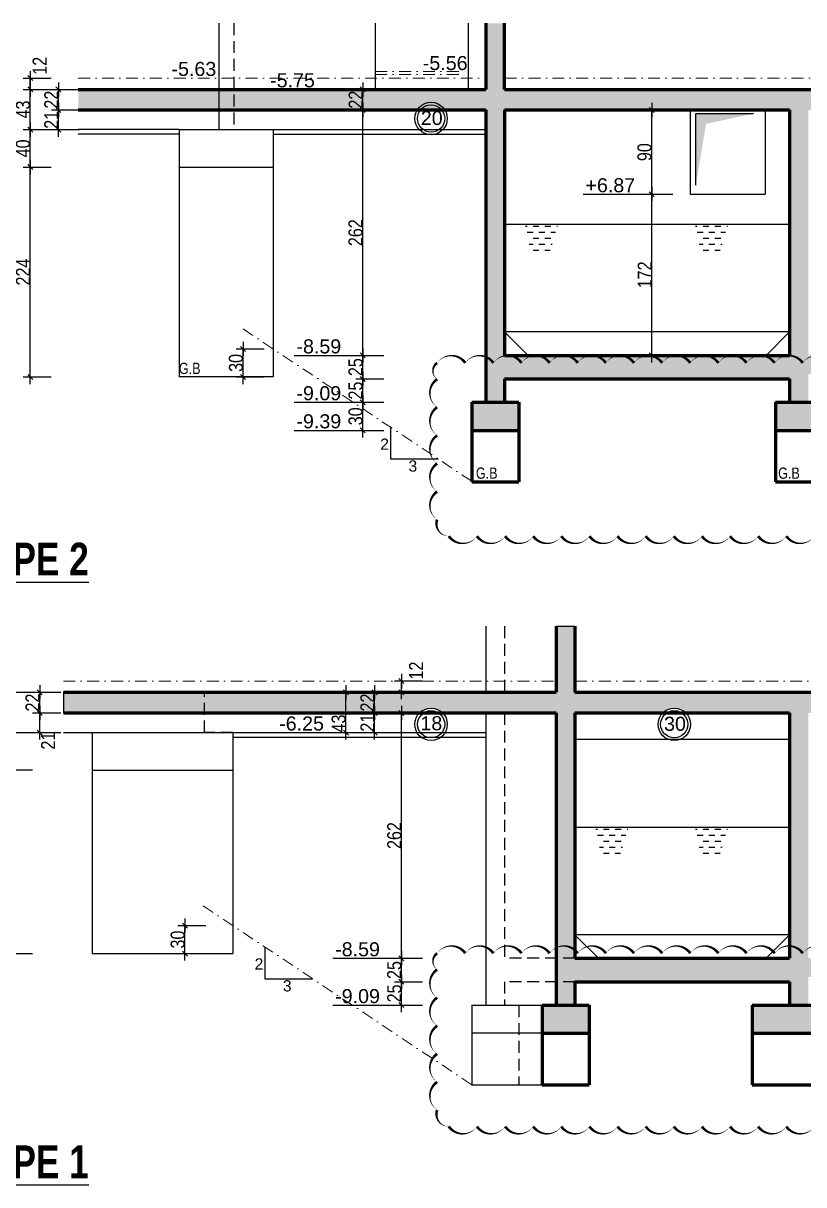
# Model space of a CAD drawing. Header units: centimetres. Extents: x -4990 to 114398, y -61489 to -12305.
# Drawn here: x 52444 to 53277, y -35848 to -34608 of the extents above; entities that cross this region are included whole.
import ezdxf
from ezdxf.enums import TextEntityAlignment as Align

# ---------------------------------------------------------------- set-up
doc = ezdxf.new("R2010")
doc.units = ezdxf.units.CM
doc.header["$LTSCALE"] = 0.5
doc.linetypes.add('CACHEX2', pattern=[19.05, 12.7, -6.35])
doc.linetypes.add('TIRETPTX2', pattern=[50.8, 25.4, -12.7, 0, -12.7])
doc.layers.get('DEFPOINTS').update_dxf_attribs({"linetype": 'CONTINUOUS'})
for name, color, linetype in [('01_cote_gen', 4, 'CONTINUOUS'), ('01_linteaux', 2, 'CONTINUOUS'), ('01_poch_murs', 253, 'CONTINUOUS'), ('01_texte', 230, 'CONTINUOUS'), ('AA_COTES', 2, 'CONTINUOUS')]:
    doc.layers.add(name, color=color, linetype=linetype)
doc.layers.add('01_murs_coup', color=5, linetype='CONTINUOUS', lineweight=60)
doc.layers.add('01_tram_axes', color=2, linetype='TIRETPTX2', lineweight=9)
doc.styles.add('ARIAL', font='arial.ttf')
doc.styles.add('impact', font='impact.ttf')
doc.styles.add('STYLE2', font='ARIALN.TTF')
doc.dimstyles.new('JB50', dxfattribs={"dimscale": 0.1, "dimtxt": 150, "dimasz": 15, "dimexe": 0.1, "dimexo": 0.1, "dimgap": 0.09, "dimtad": 1, "dimdec": 1, "dimdsep": 46, "dimtxsty": 'STYLE2', "dimblk1": 'BOND_G', "dimblk2": 'BOND_D', "dimsah": 1, "dimcen": 1.5, "dimdle": 0.01, "dimse1": 1, "dimse2": 1, "dimclrd": 4, "dimclre": 2, "dimclrt": 6, "dimazin": 2, "dimtfac": 2.333333, "dimtdec": 1, "dimtix": 1, "dimtmove": 2, "dimatfit": 3, "dimldrblk": 'BOND_G', "dimfxl": 1, "dimtolj": 1, "dimtzin": 0, "dimarcsym": 0})

# ---------------------------------------------------------------- blocks, each defined once
blk = doc.blocks.new('BOND_G')
at = {"layer": 'AA_COTES', "color": 0}
for p, q in [((0, -5), (0, 15)), ((5, 0), (-5, 0)), ((1.77, 1.77), (-1.77, -1.77))]:
    blk.add_line(p, q, dxfattribs=at)
blk = doc.blocks.new('BOND_D')
at = {"layer": 'AA_COTES', "color": 0}
for p, q in [((5, 0), (-5, 0)), ((-1.77, -1.77), (1.77, 1.77)), ((0, 5), (0, -15))]:
    blk.add_line(p, q, dxfattribs=at)
blk = doc.blocks.new('*D3633')
at = {"layer": '01_cote_gen', "color": 4, "lineweight": -2, "transparency": 16777216}
blk.add_line((52461.7, -35342.3), (52461.7, -35323.3), dxfattribs=at)
at = {"layer": 'DEFPOINTS', "color": 0}
for p in [(52461.7, -35321.8), (52487, -35321.8), (52487, -35343.8)]:
    blk.add_point(p, dxfattribs=at)
at = {"layer": '01_cote_gen', "color": 4, "lineweight": -2, "transparency": 16777216, "xscale": 1.5, "yscale": 1.5, "zscale": 1.5}
for name, p, rotation in [('BOND_D', (52461.7, -35321.8), 90), ('BOND_G', (52461.7, -35343.8), 270)]:
    blk.add_blockref(name, p, dxfattribs=dict(at, rotation=rotation))
at = {"layer": '01_cote_gen', "color": 6, "transparency": 16777216, "insert": (52454.1, -35332.8), "char_height": 15, "attachment_point": 5, "rotation": 90, "style": 'STYLE2'}
blk.add_mtext('\\A1;22', dxfattribs=at)
blk = doc.blocks.new('*D3634')
at = {"layer": '01_cote_gen', "color": 4, "lineweight": -2, "transparency": 16777216}
blk.add_line((52461.7, -35363.3), (52461.7, -35345.3), dxfattribs=at)
at = {"layer": 'DEFPOINTS', "color": 0}
for p in [(52461.7, -35343.8), (52493.4, -35343.8), (52493.4, -35364.8)]:
    blk.add_point(p, dxfattribs=at)
at = {"layer": '01_cote_gen', "color": 4, "lineweight": -2, "transparency": 16777216, "xscale": 1.5, "yscale": 1.5, "zscale": 1.5}
for name, p, rotation in [('BOND_D', (52461.7, -35343.8), 90), ('BOND_G', (52461.7, -35364.8), 270)]:
    blk.add_blockref(name, p, dxfattribs=dict(at, rotation=rotation))
at = {"layer": '01_cote_gen', "color": 6, "transparency": 16777216, "insert": (52470.7, -35373.5), "char_height": 15, "attachment_point": 5, "rotation": 90, "style": 'STYLE2'}
blk.add_mtext('\\A1;21', dxfattribs=at)
blk = doc.blocks.new('*D3635')
at = {"layer": '01_cote_gen', "color": 4, "lineweight": -2, "transparency": 16777216}
blk.add_line((52431.7, -35363.3), (52431.7, -35323.3), dxfattribs=at)
at = {"layer": 'DEFPOINTS', "color": 0}
for p in [(52431.7, -35321.8), (52507.1, -35321.8), (52502.3, -35364.8)]:
    blk.add_point(p, dxfattribs=at)
at = {"layer": '01_cote_gen', "color": 4, "lineweight": -2, "transparency": 16777216, "xscale": 1.5, "yscale": 1.5, "zscale": 1.5}
for name, p, rotation in [('BOND_D', (52431.7, -35321.8), 90), ('BOND_G', (52431.7, -35364.8), 270)]:
    blk.add_blockref(name, p, dxfattribs=dict(at, rotation=rotation))
at = {"layer": '01_cote_gen', "color": 6, "transparency": 16777216, "insert": (52424, -35343.3), "char_height": 15, "attachment_point": 5, "rotation": 90, "style": 'STYLE2'}
blk.add_mtext('\\A1;43', dxfattribs=at)
blk = doc.blocks.new('*D3636')
at = {"layer": '01_cote_gen', "color": 4, "lineweight": -2, "transparency": 16777216}
blk.add_line((52431.7, -35403.3), (52431.7, -35366.3), dxfattribs=at)
at = {"layer": 'DEFPOINTS', "color": 0}
for p in [(52431.7, -35364.8), (52538.8, -35364.8), (52529.8, -35404.8)]:
    blk.add_point(p, dxfattribs=at)
at = {"layer": '01_cote_gen', "color": 4, "lineweight": -2, "transparency": 16777216, "xscale": 1.5, "yscale": 1.5, "zscale": 1.5}
for name, p, rotation in [('BOND_D', (52431.7, -35364.8), 90), ('BOND_G', (52431.7, -35404.8), 270)]:
    blk.add_blockref(name, p, dxfattribs=dict(at, rotation=rotation))
at = {"layer": '01_cote_gen', "color": 6, "transparency": 16777216, "insert": (52424, -35384.8), "char_height": 15, "attachment_point": 5, "rotation": 90, "style": 'STYLE2'}
blk.add_mtext('\\A1;40', dxfattribs=at)
blk = doc.blocks.new('*D3637')
at = {"layer": '01_cote_gen', "color": 4, "lineweight": -2, "transparency": 16777216}
blk.add_line((52847.6, -35654.3), (52847.6, -35632.3), dxfattribs=at)
at = {"layer": 'DEFPOINTS', "color": 0}
for p in [(52847.6, -35630.8), (52870.1, -35630.8), (52870.1, -35655.8)]:
    blk.add_point(p, dxfattribs=at)
at = {"layer": '01_cote_gen', "color": 4, "lineweight": -2, "transparency": 16777216, "xscale": 1.5, "yscale": 1.5, "zscale": 1.5}
for name, p, rotation in [('BOND_D', (52847.6, -35630.8), 90), ('BOND_G', (52847.6, -35655.8), 270)]:
    blk.add_blockref(name, p, dxfattribs=dict(at, rotation=rotation))
at = {"layer": '01_cote_gen', "color": 6, "transparency": 16777216, "insert": (52840, -35643.3), "char_height": 15, "attachment_point": 5, "rotation": 90, "style": 'STYLE2'}
blk.add_mtext('\\A1;25', dxfattribs=at)
blk = doc.blocks.new('*D3638')
at = {"layer": '01_cote_gen', "color": 4, "lineweight": -2, "transparency": 16777216}
blk.add_line((52847.6, -35629.3), (52847.6, -35607.3), dxfattribs=at)
at = {"layer": 'DEFPOINTS', "color": 0}
for p in [(52847.6, -35605.8), (52861.8, -35605.8), (52861.8, -35630.8)]:
    blk.add_point(p, dxfattribs=at)
at = {"layer": '01_cote_gen', "color": 4, "lineweight": -2, "transparency": 16777216, "xscale": 1.5, "yscale": 1.5, "zscale": 1.5}
for name, p, rotation in [('BOND_D', (52847.6, -35605.8), 90), ('BOND_G', (52847.6, -35630.8), 270)]:
    blk.add_blockref(name, p, dxfattribs=dict(at, rotation=rotation))
at = {"layer": '01_cote_gen', "color": 6, "transparency": 16777216, "insert": (52840, -35618.3), "char_height": 15, "attachment_point": 5, "rotation": 90, "style": 'STYLE2'}
blk.add_mtext('\\A1;25', dxfattribs=at)
blk = doc.blocks.new('*D3639')
at = {"layer": '01_cote_gen', "color": 4, "lineweight": -2, "transparency": 16777216}
blk.add_line((52847.6, -35604.3), (52847.6, -35345.3), dxfattribs=at)
at = {"layer": 'DEFPOINTS', "color": 0}
for p in [(52847.6, -35343.8), (52975.2, -35343.8), (52870.1, -35605.8)]:
    blk.add_point(p, dxfattribs=at)
at = {"layer": '01_cote_gen', "color": 4, "lineweight": -2, "transparency": 16777216, "xscale": 1.5, "yscale": 1.5, "zscale": 1.5}
for name, p, rotation in [('BOND_D', (52847.6, -35343.8), 90), ('BOND_G', (52847.6, -35605.8), 270)]:
    blk.add_blockref(name, p, dxfattribs=dict(at, rotation=rotation))
at = {"layer": '01_cote_gen', "color": 6, "transparency": 16777216, "insert": (52840, -35474.8), "char_height": 15, "attachment_point": 5, "rotation": 90, "style": 'STYLE2'}
blk.add_mtext('\\A1;262', dxfattribs=at)
blk = doc.blocks.new('*D3640')
at = {"layer": '01_cote_gen', "color": 4, "lineweight": -2, "transparency": 16777216}
blk.add_line((52847.6, -35320.3), (52847.6, -35311.3), dxfattribs=at)
at = {"layer": 'DEFPOINTS', "color": 0}
for p in [(52847.6, -35309.8), (52873.2, -35309.8), (52870.1, -35321.8)]:
    blk.add_point(p, dxfattribs=at)
at = {"layer": '01_cote_gen', "color": 4, "lineweight": -2, "transparency": 16777216, "xscale": 1.5, "yscale": 1.5, "zscale": 1.5}
for name, p, rotation in [('BOND_D', (52847.6, -35309.8), 90), ('BOND_G', (52847.6, -35321.8), 270)]:
    blk.add_blockref(name, p, dxfattribs=dict(at, rotation=rotation))
at = {"layer": '01_cote_gen', "color": 6, "transparency": 16777216, "insert": (52863.2, -35298.7), "char_height": 15, "attachment_point": 5, "rotation": 90, "style": 'STYLE2'}
blk.add_mtext('\\A1;12', dxfattribs=at)
blk = doc.blocks.new('*D3641')
at = {"layer": '01_cote_gen', "color": 4, "lineweight": -2, "transparency": 16777216}
blk.add_line((52788.3, -35363.3), (52788.3, -35323.3), dxfattribs=at)
at = {"layer": 'DEFPOINTS', "color": 0}
for p in [(52788.3, -35321.8), (52790.9, -35321.8), (52790.9, -35364.8)]:
    blk.add_point(p, dxfattribs=at)
at = {"layer": '01_cote_gen', "color": 4, "lineweight": -2, "transparency": 16777216, "xscale": 1.5, "yscale": 1.5, "zscale": 1.5}
for name, p, rotation in [('BOND_D', (52788.3, -35321.8), 90), ('BOND_G', (52788.3, -35364.8), 270)]:
    blk.add_blockref(name, p, dxfattribs=dict(at, rotation=rotation))
at = {"layer": '01_cote_gen', "color": 6, "transparency": 16777216, "insert": (52780.7, -35355.2), "char_height": 15, "attachment_point": 5, "rotation": 90, "style": 'STYLE2'}
blk.add_mtext('\\A1;43', dxfattribs=at)
blk = doc.blocks.new('*D3642')
at = {"layer": '01_cote_gen', "color": 4, "lineweight": -2, "transparency": 16777216}
blk.add_line((52818.9, -35363.3), (52818.9, -35345.3), dxfattribs=at)
at = {"layer": 'DEFPOINTS', "color": 0}
for p in [(52818.9, -35343.8), (52840.3, -35343.8), (52840.3, -35364.8)]:
    blk.add_point(p, dxfattribs=at)
at = {"layer": '01_cote_gen', "color": 4, "lineweight": -2, "transparency": 16777216, "xscale": 1.5, "yscale": 1.5, "zscale": 1.5}
for name, p, rotation in [('BOND_D', (52818.9, -35343.8), 90), ('BOND_G', (52818.9, -35364.8), 270)]:
    blk.add_blockref(name, p, dxfattribs=dict(at, rotation=rotation))
at = {"layer": '01_cote_gen', "color": 6, "transparency": 16777216, "insert": (52811.3, -35354.3), "char_height": 15, "attachment_point": 5, "rotation": 90, "style": 'STYLE2'}
blk.add_mtext('\\A1;21', dxfattribs=at)
blk = doc.blocks.new('*D3643')
at = {"layer": '01_cote_gen', "color": 4, "lineweight": -2, "transparency": 16777216}
blk.add_line((52818.9, -35342.3), (52818.9, -35323.3), dxfattribs=at)
at = {"layer": 'DEFPOINTS', "color": 0}
for p in [(52818.9, -35321.8), (52826.4, -35321.8), (52826.4, -35343.8)]:
    blk.add_point(p, dxfattribs=at)
at = {"layer": '01_cote_gen', "color": 4, "lineweight": -2, "transparency": 16777216, "xscale": 1.5, "yscale": 1.5, "zscale": 1.5}
for name, p, rotation in [('BOND_D', (52818.9, -35321.8), 90), ('BOND_G', (52818.9, -35343.8), 270)]:
    blk.add_blockref(name, p, dxfattribs=dict(at, rotation=rotation))
at = {"layer": '01_cote_gen', "color": 6, "transparency": 16777216, "insert": (52811.3, -35332.8), "char_height": 15, "attachment_point": 5, "rotation": 90, "style": 'STYLE2'}
blk.add_mtext('\\A1;22', dxfattribs=at)
blk = doc.blocks.new('*D3658')
at = {"layer": '01_cote_gen', "color": 4, "lineweight": -2, "transparency": 16777216}
blk.add_line((52806.3, -35010.8), (52806.3, -34988.8), dxfattribs=at)
at = {"layer": 'DEFPOINTS', "color": 0}
for p in [(52806.3, -34987.3), (52828.8, -34987.3), (52835.5, -35012.3)]:
    blk.add_point(p, dxfattribs=at)
at = {"layer": '01_cote_gen', "color": 4, "lineweight": -2, "transparency": 16777216, "xscale": 1.5, "yscale": 1.5, "zscale": 1.5}
for name, p, rotation in [('BOND_D', (52806.3, -34987.3), 90), ('BOND_G', (52806.3, -35012.3), 270)]:
    blk.add_blockref(name, p, dxfattribs=dict(at, rotation=rotation))
at = {"layer": '01_cote_gen', "color": 6, "transparency": 16777216, "insert": (52798.7, -34999.8), "char_height": 15, "attachment_point": 5, "rotation": 90, "style": 'STYLE2'}
blk.add_mtext('\\A1;25', dxfattribs=at)
blk = doc.blocks.new('*D3659')
at = {"layer": '01_cote_gen', "color": 4, "lineweight": -2, "transparency": 16777216}
blk.add_line((52806.3, -34985.8), (52806.3, -34963.8), dxfattribs=at)
at = {"layer": 'DEFPOINTS', "color": 0}
for p in [(52806.3, -34962.3), (52820.5, -34962.3), (52820.5, -34987.3)]:
    blk.add_point(p, dxfattribs=at)
at = {"layer": '01_cote_gen', "color": 4, "lineweight": -2, "transparency": 16777216, "xscale": 1.5, "yscale": 1.5, "zscale": 1.5}
for name, p, rotation in [('BOND_D', (52806.3, -34962.3), 90), ('BOND_G', (52806.3, -34987.3), 270)]:
    blk.add_blockref(name, p, dxfattribs=dict(at, rotation=rotation))
at = {"layer": '01_cote_gen', "color": 6, "transparency": 16777216, "insert": (52798.7, -34974.8), "char_height": 15, "attachment_point": 5, "rotation": 90, "style": 'STYLE2'}
blk.add_mtext('\\A1;25', dxfattribs=at)
blk = doc.blocks.new('*D3660')
at = {"layer": '01_cote_gen', "color": 4, "lineweight": -2, "transparency": 16777216}
blk.add_line((52806.3, -34960.8), (52806.3, -34701.8), dxfattribs=at)
at = {"layer": 'DEFPOINTS', "color": 0}
for p in [(52806.3, -34700.3), (52828.8, -34700.3), (52828.8, -34962.3)]:
    blk.add_point(p, dxfattribs=at)
at = {"layer": '01_cote_gen', "color": 4, "lineweight": -2, "transparency": 16777216, "xscale": 1.5, "yscale": 1.5, "zscale": 1.5}
for name, p, rotation in [('BOND_D', (52806.3, -34700.3), 90), ('BOND_G', (52806.3, -34962.3), 270)]:
    blk.add_blockref(name, p, dxfattribs=dict(at, rotation=rotation))
at = {"layer": '01_cote_gen', "color": 6, "transparency": 16777216, "insert": (52798.7, -34831.3), "char_height": 15, "attachment_point": 5, "rotation": 90, "style": 'STYLE2'}
blk.add_mtext('\\A1;262', dxfattribs=at)
blk = doc.blocks.new('*D3661')
at = {"layer": '01_cote_gen', "color": 4, "lineweight": -2, "transparency": 16777216}
blk.add_line((52806.3, -34698.8), (52806.3, -34679.8), dxfattribs=at)
at = {"layer": 'DEFPOINTS', "color": 0}
for p in [(52806.3, -34678.3), (52959, -34678.3), (52884, -34700.3)]:
    blk.add_point(p, dxfattribs=at)
at = {"layer": '01_cote_gen', "color": 4, "lineweight": -2, "transparency": 16777216, "xscale": 1.5, "yscale": 1.5, "zscale": 1.5}
for name, p, rotation in [('BOND_D', (52806.3, -34678.3), 90), ('BOND_G', (52806.3, -34700.3), 270)]:
    blk.add_blockref(name, p, dxfattribs=dict(at, rotation=rotation))
at = {"layer": '01_cote_gen', "color": 6, "transparency": 16777216, "insert": (52798.8, -34689.3), "char_height": 15, "attachment_point": 5, "rotation": 90, "style": 'STYLE2'}
blk.add_mtext('\\A1;22', dxfattribs=at)
blk = doc.blocks.new('*D3662')
at = {"layer": '01_cote_gen', "color": 4, "lineweight": -2, "transparency": 16777216}
blk.add_line((52806.3, -35040.8), (52806.3, -35013.8), dxfattribs=at)
at = {"layer": 'DEFPOINTS', "color": 0}
for p in [(52806.3, -35012.3), (52828.8, -35012.3), (52828.8, -35042.3)]:
    blk.add_point(p, dxfattribs=at)
at = {"layer": '01_cote_gen', "color": 4, "lineweight": -2, "transparency": 16777216, "xscale": 1.5, "yscale": 1.5, "zscale": 1.5}
for name, p, rotation in [('BOND_D', (52806.3, -35012.3), 90), ('BOND_G', (52806.3, -35042.3), 270)]:
    blk.add_blockref(name, p, dxfattribs=dict(at, rotation=rotation))
at = {"layer": '01_cote_gen', "color": 6, "transparency": 16777216, "insert": (52798.7, -35027.3), "char_height": 15, "attachment_point": 5, "rotation": 90, "style": 'STYLE2'}
blk.add_mtext('\\A1;30', dxfattribs=at)
blk = doc.blocks.new('*D3663')
at = {"layer": '01_cote_gen', "color": 4, "lineweight": -2, "transparency": 16777216}
blk.add_line((53114.6, -34960.8), (53114.6, -34791.8), dxfattribs=at)
at = {"layer": 'DEFPOINTS', "color": 0}
for p in [(53114.6, -34790.3), (53195.6, -34790.3), (53175.5, -34962.3)]:
    blk.add_point(p, dxfattribs=at)
at = {"layer": '01_cote_gen', "color": 4, "lineweight": -2, "transparency": 16777216, "xscale": 1.5, "yscale": 1.5, "zscale": 1.5}
for name, p, rotation in [('BOND_D', (53114.6, -34790.3), 90), ('BOND_G', (53114.6, -34962.3), 270)]:
    blk.add_blockref(name, p, dxfattribs=dict(at, rotation=rotation))
at = {"layer": '01_cote_gen', "color": 6, "transparency": 16777216, "insert": (53107.1, -34876.3), "char_height": 15, "attachment_point": 5, "rotation": 90, "style": 'STYLE2'}
blk.add_mtext('\\A1;172', dxfattribs=at)
blk = doc.blocks.new('*D3664')
at = {"layer": '01_cote_gen', "color": 4, "lineweight": -2, "transparency": 16777216}
blk.add_line((53114.6, -34788.8), (53114.6, -34701.8), dxfattribs=at)
at = {"layer": 'DEFPOINTS', "color": 0}
for p in [(53114.6, -34700.3), (53137.1, -34700.3), (53137.1, -34790.3)]:
    blk.add_point(p, dxfattribs=at)
at = {"layer": '01_cote_gen', "color": 4, "lineweight": -2, "transparency": 16777216, "xscale": 1.5, "yscale": 1.5, "zscale": 1.5}
for name, p, rotation in [('BOND_D', (53114.6, -34700.3), 90), ('BOND_G', (53114.6, -34790.3), 270)]:
    blk.add_blockref(name, p, dxfattribs=dict(at, rotation=rotation))
at = {"layer": '01_cote_gen', "color": 6, "transparency": 16777216, "insert": (53106.9, -34745.3), "char_height": 15, "attachment_point": 5, "rotation": 90, "style": 'STYLE2'}
blk.add_mtext('\\A1;90', dxfattribs=at)
blk = doc.blocks.new('*D3644')
at = {"layer": '01_cote_gen', "color": 4, "lineweight": -2, "transparency": 16777216}
blk.add_line((52431.7, -35599.3), (52431.7, -35406.3), dxfattribs=at)
at = {"layer": 'DEFPOINTS', "color": 0}
for p in [(52431.7, -35404.8), (52454.2, -35404.8), (52487, -35600.8)]:
    blk.add_point(p, dxfattribs=at)
at = {"layer": '01_cote_gen', "color": 4, "lineweight": -2, "transparency": 16777216, "xscale": 1.5, "yscale": 1.5, "zscale": 1.5}
for name, p, rotation in [('BOND_D', (52431.7, -35404.8), 90), ('BOND_G', (52431.7, -35600.8), 270)]:
    blk.add_blockref(name, p, dxfattribs=dict(at, rotation=rotation))
at = {"layer": '01_cote_gen', "color": 6, "transparency": 16777216, "insert": (52424, -35502.8), "char_height": 15, "attachment_point": 5, "rotation": 90, "style": 'STYLE2'}
blk.add_mtext('\\A1;196', dxfattribs=at)
blk = doc.blocks.new('*D3646')
at = {"layer": '01_cote_gen', "color": 4, "lineweight": -2, "transparency": 16777216}
blk.add_line((52481.7, -34719.8), (52481.7, -34701.8), dxfattribs=at)
at = {"layer": 'DEFPOINTS', "color": 0}
for p in [(52481.7, -34700.3), (52532.5, -34700.3), (52532.5, -34721.3)]:
    blk.add_point(p, dxfattribs=at)
at = {"layer": '01_cote_gen', "color": 4, "lineweight": -2, "transparency": 16777216, "xscale": 1.5, "yscale": 1.5, "zscale": 1.5}
for name, p, rotation in [('BOND_D', (52481.7, -34700.3), 90), ('BOND_G', (52481.7, -34721.3), 270)]:
    blk.add_blockref(name, p, dxfattribs=dict(at, rotation=rotation))
at = {"layer": '01_cote_gen', "color": 6, "transparency": 16777216, "insert": (52474.1, -34710.8), "char_height": 15, "attachment_point": 5, "rotation": 90, "style": 'STYLE2'}
blk.add_mtext('\\A1;21', dxfattribs=at)
blk = doc.blocks.new('*D3647')
at = {"layer": '01_cote_gen', "color": 4, "lineweight": -2, "transparency": 16777216}
blk.add_line((52481.7, -34698.8), (52481.7, -34679.8), dxfattribs=at)
at = {"layer": 'DEFPOINTS', "color": 0}
for p in [(52481.7, -34678.3), (52516.6, -34678.3), (52516.6, -34700.3)]:
    blk.add_point(p, dxfattribs=at)
at = {"layer": '01_cote_gen', "color": 4, "lineweight": -2, "transparency": 16777216, "xscale": 1.5, "yscale": 1.5, "zscale": 1.5}
for name, p, rotation in [('BOND_D', (52481.7, -34678.3), 90), ('BOND_G', (52481.7, -34700.3), 270)]:
    blk.add_blockref(name, p, dxfattribs=dict(at, rotation=rotation))
at = {"layer": '01_cote_gen', "color": 6, "transparency": 16777216, "insert": (52474.1, -34689.3), "char_height": 15, "attachment_point": 5, "rotation": 90, "style": 'STYLE2'}
blk.add_mtext('\\A1;22', dxfattribs=at)
blk = doc.blocks.new('*D3648')
at = {"layer": '01_cote_gen', "color": 4, "lineweight": -2, "transparency": 16777216}
blk.add_line((52451.6, -34719.8), (52451.6, -34679.8), dxfattribs=at)
at = {"layer": 'DEFPOINTS', "color": 0}
for p in [(52451.6, -34678.3), (52528.4, -34678.3), (52528.4, -34721.3)]:
    blk.add_point(p, dxfattribs=at)
at = {"layer": '01_cote_gen', "color": 4, "lineweight": -2, "transparency": 16777216, "xscale": 1.5, "yscale": 1.5, "zscale": 1.5}
for name, p, rotation in [('BOND_D', (52451.6, -34678.3), 90), ('BOND_G', (52451.6, -34721.3), 270)]:
    blk.add_blockref(name, p, dxfattribs=dict(at, rotation=rotation))
at = {"layer": '01_cote_gen', "color": 6, "transparency": 16777216, "insert": (52443.9, -34699.8), "char_height": 15, "attachment_point": 5, "rotation": 90, "style": 'STYLE2'}
blk.add_mtext('\\A1;43', dxfattribs=at)
blk = doc.blocks.new('*D3649')
at = {"layer": '01_cote_gen', "color": 4, "lineweight": -2, "transparency": 16777216}
blk.add_line((52451.6, -34759.8), (52451.6, -34722.8), dxfattribs=at)
at = {"layer": 'DEFPOINTS', "color": 0}
for p in [(52451.6, -34721.3), (52610.6, -34721.3), (52610.6, -34761.3)]:
    blk.add_point(p, dxfattribs=at)
at = {"layer": '01_cote_gen', "color": 4, "lineweight": -2, "transparency": 16777216, "xscale": 1.5, "yscale": 1.5, "zscale": 1.5}
for name, p, rotation in [('BOND_D', (52451.6, -34721.3), 90), ('BOND_G', (52451.6, -34761.3), 270)]:
    blk.add_blockref(name, p, dxfattribs=dict(at, rotation=rotation))
at = {"layer": '01_cote_gen', "color": 6, "transparency": 16777216, "insert": (52443.9, -34741.3), "char_height": 15, "attachment_point": 5, "rotation": 90, "style": 'STYLE2'}
blk.add_mtext('\\A1;40', dxfattribs=at)
blk = doc.blocks.new('*D3665')
at = {"layer": '01_cote_gen', "color": 4, "lineweight": -2, "transparency": 16777216}
blk.add_line((52451.6, -34676.8), (52451.6, -34667.8), dxfattribs=at)
at = {"layer": 'DEFPOINTS', "color": 0}
for p in [(52451.6, -34666.3), (52494, -34678.3), (52505.2, -34666.3)]:
    blk.add_point(p, dxfattribs=at)
at = {"layer": '01_cote_gen', "color": 4, "lineweight": -2, "transparency": 16777216, "xscale": 1.5, "yscale": 1.5, "zscale": 1.5}
for name, p, rotation in [('BOND_D', (52451.6, -34666.3), 90), ('BOND_G', (52451.6, -34678.3), 270)]:
    blk.add_blockref(name, p, dxfattribs=dict(at, rotation=rotation))
at = {"layer": '01_cote_gen', "color": 6, "transparency": 16777216, "insert": (52461.7, -34653.1), "char_height": 15, "attachment_point": 5, "rotation": 90, "style": 'STYLE2'}
blk.add_mtext('\\A1;12', dxfattribs=at)
blk = doc.blocks.new('*D4633')
at = {"layer": '01_linteaux', "color": 4, "lineweight": -2, "transparency": 16777216}
blk.add_line((52678.7, -34983.8), (52678.7, -34956.8), dxfattribs=at)
at = {"layer": 'DEFPOINTS', "color": 0}
for p in [(52678.7, -34955.3), (52710.6, -34955.3), (52710.6, -34985.3)]:
    blk.add_point(p, dxfattribs=at)
at = {"layer": '01_linteaux', "color": 4, "lineweight": -2, "transparency": 16777216, "xscale": 1.5, "yscale": 1.5, "zscale": 1.5}
for name, p, rotation in [('BOND_D', (52678.7, -34955.3), 90), ('BOND_G', (52678.7, -34985.3), 270)]:
    blk.add_blockref(name, p, dxfattribs=dict(at, rotation=rotation))
at = {"layer": '01_linteaux', "color": 6, "transparency": 16777216, "insert": (52671.1, -34970.3), "char_height": 15, "attachment_point": 5, "rotation": 90, "style": 'STYLE2'}
blk.add_mtext('\\A1;30', dxfattribs=at)
blk = doc.blocks.new('*D4634')
at = {"layer": '01_cote_gen', "color": 4, "lineweight": -2, "ltscale": 2, "transparency": 16777216}
blk.add_line((52451.6, -34983.8), (52451.6, -34762.8), dxfattribs=at)
at = {"layer": 'DEFPOINTS', "color": 0, "ltscale": 2}
for p in [(52451.6, -34761.3), (52660.6, -34761.3), (52660.6, -34985.3)]:
    blk.add_point(p, dxfattribs=at)
at = {"layer": '01_cote_gen', "color": 4, "lineweight": -2, "ltscale": 2, "transparency": 16777216, "xscale": 1.5, "yscale": 1.5, "zscale": 1.5}
for name, p, rotation in [('BOND_D', (52451.6, -34761.3), 90), ('BOND_G', (52451.6, -34985.3), 270)]:
    blk.add_blockref(name, p, dxfattribs=dict(at, rotation=rotation))
at = {"layer": '01_cote_gen', "color": 6, "ltscale": 2, "transparency": 16777216, "insert": (52444, -34873.3), "char_height": 15, "attachment_point": 5, "rotation": 90, "style": 'STYLE2'}
blk.add_mtext('\\A1;224', dxfattribs=at)
blk = doc.blocks.new('*D4635')
at = {"layer": '01_cote_gen', "color": 4, "lineweight": -2, "ltscale": 2, "transparency": 16777216}
blk.add_line((52616.6, -35599.3), (52616.6, -35572.3), dxfattribs=at)
at = {"layer": 'DEFPOINTS', "color": 0, "ltscale": 2}
for p in [(52616.6, -35570.8), (52667.6, -35570.8), (52667.6, -35600.8)]:
    blk.add_point(p, dxfattribs=at)
at = {"layer": '01_cote_gen', "color": 4, "lineweight": -2, "ltscale": 2, "transparency": 16777216, "xscale": 1.5, "yscale": 1.5, "zscale": 1.5}
for name, p, rotation in [('BOND_D', (52616.6, -35570.8), 90), ('BOND_G', (52616.6, -35600.8), 270)]:
    blk.add_blockref(name, p, dxfattribs=dict(at, rotation=rotation))
at = {"layer": '01_cote_gen', "color": 6, "ltscale": 2, "transparency": 16777216, "insert": (52609, -35585.8), "char_height": 15, "attachment_point": 5, "rotation": 90, "style": 'STYLE2'}
blk.add_mtext('\\A1;30', dxfattribs=at)

msp = doc.modelspace()

# ---------------------------------------------------------------- hatches: boundary and pattern name
at = {"layer": '01_linteaux'}
h = msp.add_hatch(dxfattribs=at)
h.set_pattern_fill('DASH', color=256, scale=2)
h.set_pattern_definition([(0, (14538.698, -17558.825), (6.35, 6.35), [6.35, -6.35])])
h.paths.add_polyline_path([(53014.614, -34822.269), (52979.526, -34822.269), (52985.374, -34850.411), (53006.217, -34850.411)])
h = msp.add_hatch(dxfattribs=at)
h.set_pattern_fill('DASH', color=256, scale=2)
h.set_pattern_definition([(0, (14720.0146, -17558.825), (6.35, 6.35), [6.35, -6.35])])
h.paths.add_polyline_path([(53195.931, -34822.269), (53160.843, -34822.269), (53166.691, -34850.411), (53187.534, -34850.411)])
h = msp.add_hatch(dxfattribs=at)
h.set_pattern_fill('DASH', color=256, scale=2)
h.set_pattern_definition([(0, (14613.7314, -18202.379), (6.35, 6.35), [6.35, -6.35])])
h.paths.add_polyline_path([(53089.648, -35465.823), (53054.56, -35465.823), (53060.408, -35493.965), (53081.251, -35493.965)])
h = msp.add_hatch(dxfattribs=at)
h.set_pattern_fill('DASH', color=256, scale=2)
h.set_pattern_definition([(0, (14720.0146, -18202.379), (6.35, 6.35), [6.35, -6.35])])
h.paths.add_polyline_path([(53195.931, -35465.823), (53160.843, -35465.823), (53166.691, -35493.965), (53187.534, -35493.965)])
at = {"layer": '01_poch_murs', "ltscale": 2}
h = msp.add_hatch(color=256, dxfattribs=at)
h.dxf.hatch_style = 1
h.paths.add_polyline_path([(54163.637, -34681.269), (53959.637, -34678.269), (53959.637, -34607.692), (53943.637, -34607.692), (53943.637, -34678.269), (52957.637, -34678.269), (52957.637, -34607.692), (52937.637, -34607.692), (52937.637, -34678.269), (52502.81, -34678.269), (52502.81, -34700.269), (52937.637, -34700.269), (52937.637, -35012.269), (52957.637, -35012.269), (52957.637, -34987.269), (53261.637, -34987.269), (53261.637, -35012.269), (53281.637, -35012.269), (53281.637, -34982.269), (53943.637, -34982.269), (53943.637, -35012.269), (53959.637, -35012.269), (53959.637, -34962.269), (53281.637, -34962.269), (53281.637, -34700.269), (53943.637, -34700.269), (53943.637, -34962.269), (53959.637, -34962.269), (53959.637, -34700.269), (54163.637, -34700.269)])
h.paths.add_polyline_path([(53261.637, -34700.269), (53261.637, -34962.269), (52957.637, -34962.269), (52957.637, -34700.269)], flags=16)
h.paths.add_polyline_path([(53296.637, -35012.269), (53246.637, -35012.269), (53246.637, -35042.269), (53296.637, -35042.269)])
h.paths.add_polyline_path([(52972.637, -35012.269), (52922.637, -35012.269), (52922.637, -35042.269), (52972.637, -35042.269)])
h = msp.add_hatch(color=256, dxfattribs=at)
h.dxf.hatch_style = 1
h.paths.add_polyline_path([(52637.637, -35321.823), (52486.957, -35321.823), (52486.957, -35343.823), (52637.637, -35343.823)])
h.paths.add_polyline_path([(52891.462, -35343.823), (53012.671, -35343.823), (53012.671, -35594.484, -0.30026282), (53032.671, -35597.13), (53032.671, -35343.823), (53126.358, -35343.823, -0.41562919), (53150.897, -35343.823), (53261.637, -35343.823), (53261.637, -35592.672, -0.23068318), (53275.666, -35600.455, -0.11153995), (53281.637, -35595.027), (53281.637, -35343.823), (53488.637, -35343.823), (53488.637, -35251.246), (53470.637, -35251.246), (53470.637, -35321.823), (53032.671, -35321.823), (53032.671, -35251.246), (53012.671, -35251.246), (53012.671, -35321.823), (52637.637, -35321.823), (52637.637, -35343.823), (52866.923, -35343.823, -0.41562919)])
h.paths.add_polyline_path([(53959.637, -35251.246), (53943.637, -35251.246), (53943.637, -35321.823), (53688.637, -35321.823), (53688.637, -35343.823), (53943.637, -35343.823), (53943.637, -35594.049, -0.23044191), (53959.637, -35594.995)])
h.paths.add_polyline_path([(53959.637, -35594.995, 0.23044191), (53943.637, -35594.049), (53943.637, -35655.823), (53959.637, -35655.823)])
h.paths.add_polyline_path([(53943.637, -35605.823), (53281.637, -35605.823), (53281.637, -35595.027, 0.11153995), (53275.666, -35600.455, 0.23068318), (53261.637, -35592.672), (53261.637, -35605.823), (53032.671, -35605.823), (53012.671, -35605.823), (53012.671, -35630.823), (53032.671, -35630.823), (53261.637, -35630.823), (53261.637, -35655.823), (53281.637, -35655.823), (53281.637, -35625.823), (53943.637, -35625.823)])
h.paths.add_polyline_path([(53321.637, -35655.823), (53221.637, -35655.823), (53221.637, -35685.823), (53321.637, -35685.823)])
h.paths.add_polyline_path([(53032.671, -35630.823), (53012.671, -35630.823), (53012.671, -35655.823), (53032.671, -35655.823)], flags=17)
h.paths.add_polyline_path([(53032.671, -35597.13, 0.30026282), (53012.671, -35594.484), (53012.671, -35605.823), (53032.671, -35605.823)])
h.paths.add_polyline_path([(53047.671, -35655.823), (52997.671, -35655.823), (52997.671, -35685.823), (53047.671, -35685.823)])
h.paths.add_polyline_path([(52826.991, -35345.915), (52826.991, -35319.302), (52795.763, -35319.302), (52795.763, -35345.915)], flags=25)
h.paths.add_polyline_path([(53754.597, -35345.915), (53754.597, -35319.302), (53723.369, -35319.302), (53723.369, -35345.915)], flags=25)
h.paths.add_polyline_path([(53725.407, -35628.945), (53725.407, -35602.332), (53694.179, -35602.332), (53694.179, -35628.945)], flags=25)
h.paths.add_polyline_path([(53754.341, -35644.048), (53754.341, -35617.435), (53723.113, -35617.435), (53723.113, -35644.048)], flags=25)

# ---------------------------------------------------------------- linework, layer by layer
at = {"layer": '01_linteaux'}
for p, q in [((52652.637, -34607.692), (52652.637, -34721.269)), ((52819.637, -34607.692), (52819.637, -34678.269)), ((52918.637, -34607.692), (52918.637, -34678.269)), ((53155.637, -34700.269), (53155.637, -34790.269)), ((53235.637, -34700.269), (53235.637, -34790.269)), ((52610.637, -34721.269), (52502.81, -34721.269)), ((52610.637, -34726.269), (52502.81, -34726.269)), ((52610.637, -34721.269), (52710.637, -34721.269)), ((52610.637, -34721.269), (52610.637, -34985.293)), ((52710.637, -34721.269), (52937.637, -34721.19)), ((52710.637, -34721.269), (52710.637, -34985.293)), ((52710.639, -34726.269), (52937.639, -34726.19)), ((52610.637, -34761.269), (52710.637, -34761.269)), ((53155.637, -34790.269), (53235.637, -34790.269)), ((52957.637, -34822.269), (53261.637, -34822.269)), ((53006.217, -34850.411), (53006.217, -34850.411)), ((53187.534, -34850.411), (53187.534, -34850.411)), ((52957.637, -34937.269), (52982.637, -34962.269)), ((53261.637, -34937.269), (52957.637, -34937.269)), ((53261.637, -34937.269), (53236.637, -34962.269)), ((52710.637, -34985.293), (52610.637, -34985.293)), ((52937.637, -35251.246), (52937.637, -35321.823)), ((52937.637, -35343.823), (52937.637, -35655.823)), ((52486.957, -35364.823), (52517.637, -35364.823)), ((52517.637, -35364.823), (52517.637, -35600.823)), ((52517.637, -35364.823), (52667.637, -35364.823)), ((52667.637, -35364.823), (52937.637, -35364.823)), ((52667.637, -35364.823), (52667.637, -35404.823)), ((52667.637, -35369.823), (52937.637, -35369.823)), ((53032.671, -35371.823), (53261.637, -35371.823)), ((52517.637, -35404.823), (52667.637, -35404.823)), ((52667.637, -35404.823), (52667.637, -35600.823)), ((53032.671, -35465.823), (53261.637, -35465.823)), ((53081.251, -35493.965), (53081.251, -35493.965)), ((53187.534, -35493.965), (53187.534, -35493.965)), ((53032.671, -35580.823), (53057.671, -35605.823)), ((53261.637, -35580.823), (53032.671, -35580.823)), ((53261.637, -35580.823), (53236.637, -35605.823)), ((52517.637, -35600.823), (52667.637, -35600.823)), ((52922.637, -35655.823), (52922.637, -35740.823)), ((52922.637, -35655.823), (52997.671, -35655.823)), ((52997.671, -35685.823), (52922.637, -35685.823)), ((52922.637, -35740.823), (52997.671, -35740.823))]:
    msp.add_line(p, q, dxfattribs=at)
at = {"layer": '01_linteaux', "linetype": 'CACHEX2', "ltscale": 2}
for p, q in [((52668.637, -34607.692), (52668.637, -34721.269)), ((52957.637, -35251.246), (52957.637, -35321.823)), ((52637.637, -35364.823), (52637.637, -35321.823)), ((52957.637, -35343.823), (52957.637, -35605.823)), ((52667.637, -35364.823), (52637.637, -35364.823)), ((53032.671, -35605.823), (52957.637, -35605.823)), ((52957.637, -35630.823), (52957.637, -35655.823)), ((53032.671, -35630.823), (52957.637, -35630.823)), ((52972.637, -35655.823), (52972.637, -35740.823))]:
    msp.add_line(p, q, dxfattribs=at)
at = {"layer": '01_murs_coup'}
for p, q in [((52937.637, -34607.692), (52937.637, -34678.269)), ((52957.637, -34678.269), (52957.637, -34607.692)), ((52502.81, -34678.269), (52937.637, -34678.269)), ((52957.637, -34678.269), (53943.637, -34678.269)), ((52502.81, -34700.269), (52937.637, -34700.269)), ((52937.637, -34700.269), (52937.637, -35012.269)), ((52957.637, -34700.269), (53261.637, -34700.269)), ((52957.637, -34700.269), (52957.637, -34962.269)), ((53261.637, -34700.269), (53261.637, -34962.269)), ((52957.637, -34962.269), (53261.637, -34962.269)), ((52957.637, -34987.269), (53261.637, -34987.269)), ((52957.637, -34987.269), (52957.637, -35012.269)), ((53261.637, -34987.269), (53261.637, -35012.269)), ((52922.637, -35012.269), (52972.637, -35012.269)), ((52922.637, -35012.269), (52922.637, -35097.269)), ((52972.637, -35012.269), (52972.637, -35097.269)), ((53246.637, -35012.269), (53296.637, -35012.269)), ((53246.637, -35012.269), (53246.637, -35097.269)), ((52922.637, -35042.269), (52972.637, -35042.269)), ((53246.637, -35042.269), (53296.637, -35042.269)), ((52922.637, -35097.269), (52972.637, -35097.269)), ((53246.637, -35097.269), (53296.637, -35097.269)), ((53012.671, -35251.246), (53012.671, -35321.823)), ((53032.671, -35251.246), (53032.671, -35321.823)), ((52486.957, -35321.823), (53012.671, -35321.823)), ((53032.671, -35321.823), (53470.637, -35321.823)), ((52486.957, -35343.823), (53012.671, -35343.823)), ((53012.671, -35343.823), (53012.671, -35655.823)), ((53032.671, -35343.823), (53261.637, -35343.823)), ((53032.671, -35343.823), (53032.671, -35605.823)), ((53261.637, -35343.823), (53261.637, -35605.823)), ((53032.671, -35605.823), (53261.637, -35605.823)), ((53032.671, -35630.823), (53261.637, -35630.823)), ((53032.671, -35630.823), (53032.671, -35655.823)), ((53261.637, -35630.823), (53261.637, -35655.823)), ((52997.671, -35655.823), (53047.671, -35655.823)), ((52997.671, -35655.823), (52997.671, -35740.823)), ((53047.671, -35655.823), (53047.671, -35740.823)), ((53221.637, -35655.823), (53321.637, -35655.823)), ((53221.637, -35655.823), (53221.637, -35740.823)), ((52997.671, -35685.823), (53047.671, -35685.823)), ((53221.637, -35685.823), (53321.637, -35685.823)), ((52997.671, -35740.823), (53047.671, -35740.823)), ((53221.637, -35740.823), (53321.637, -35740.823))]:
    msp.add_line(p, q, dxfattribs=at)
at = {"layer": '01_poch_murs'}
for p, q in [((53161.48, -34780.616), (53161.48, -34704.109)), ((53161.48, -34704.109), (53223.185, -34704.109))]:
    msp.add_line(p, q, dxfattribs=at)
at = {"layer": '01_poch_murs', "ltscale": 2}
for p, q in [((53012.671, -35251.246), (53032.671, -35251.246)), ((52486.957, -35321.823), (52486.957, -35343.823))]:
    msp.add_line(p, q, dxfattribs=at)
at = {"layer": '01_poch_murs'}
for points in [[(53161.48, -34780.616), (53161.48, -34704.109), (53172.53, -34715.152)], [(53161.48, -34704.109), (53223.185, -34704.109), (53172.53, -34715.152)]]:
    msp.add_solid(points, dxfattribs=at)
at = {"layer": '01_texte'}
for p, q in [((53041.323, -34790.269), (53107.093, -34790.269)), ((52733.047, -34962.269), (52798.818, -34962.269)), ((52733.047, -35012.269), (52798.818, -35012.269)), ((52733.047, -35042.269), (52798.818, -35042.269)), ((52836.022, -35038.883), (52836.022, -35072.722)), ((52836.022, -35072.722), (52886.779, -35072.722)), ((52702.018, -35593.743), (52702.018, -35627.582)), ((52774.351, -35605.823), (52840.121, -35605.823)), ((52702.018, -35627.582), (52752.776, -35627.582)), ((52774.351, -35655.823), (52840.121, -35655.823))]:
    msp.add_line(p, q, dxfattribs=at)
for points in [[(53288.118, -35155.165, 0, 3, -0.52056705), (53258.118, -35155.165, 0, 3, -0.52056705), (53228.118, -35155.165, 0, 3, -0.52056705), (53198.118, -35155.165, 0, 3, -0.52056705), (53168.118, -35155.165, 0, 3, -0.52056705), (53138.118, -35155.165, 0, 3, -0.52056705), (53108.118, -35155.165, 0, 3, -0.52056705), (53078.118, -35155.165, 0, 3, -0.52056705), (53048.118, -35155.165, 0, 3, -0.52056705), (53018.118, -35155.165, 0, 3, -0.52056705), (52988.118, -35155.165, 0, 3, -0.52056705), (52958.118, -35155.165, 0, 3, -0.52056705), (52928.118, -35155.165, 0, 3, -0.52056705), (52898.118, -35155.165, 0, 3, -0.52056705), (52885.666, -35137.617, 0, 3, -0.52056705), (52885.666, -35107.617, 0, 3, -0.52056705), (52885.666, -35077.617, 0, 3, -0.52056705), (52885.666, -35047.617, 0, 3, -0.52056705), (52885.666, -35017.617, 0, 3, -0.52056705), (52885.666, -34987.617, 0, 3, -0.52056705), (52885.666, -34970.285, 0, 3, -0.52056705), (52915.666, -34970.285, 0, 3, -0.52056705), (52945.666, -34970.285, 0, 3, -0.52056705), (52975.666, -34970.285, 0, 3, -0.52056705), (53005.666, -34970.285, 0, 3, -0.52056705), (53035.666, -34970.285, 0, 3, -0.52056705), (53065.666, -34970.285, 0, 3, -0.52056705), (53095.666, -34970.285, 0, 3, -0.52056705), (53125.666, -34970.285, 0, 3, -0.52056705), (53155.666, -34970.285, 0, 3, -0.52056705), (53185.666, -34970.285, 0, 3, -0.52056705), (53215.666, -34970.285, 0, 3, -0.52056705), (53245.666, -34970.285, 0, 3, -0.52056705), (53275.666, -34970.285, 0, 3, -0.52056705), (53305.666, -34970.285, 0, 3, -0.52056705)], [(53288.118, -35785.334, 0, 3, -0.52056705), (53258.118, -35785.334, 0, 3, -0.52056705), (53228.118, -35785.334, 0, 3, -0.52056705), (53198.118, -35785.334, 0, 3, -0.52056705), (53168.118, -35785.334, 0, 3, -0.52056705), (53138.118, -35785.334, 0, 3, -0.52056705), (53108.118, -35785.334, 0, 3, -0.52056705), (53078.118, -35785.334, 0, 3, -0.52056705), (53048.118, -35785.334, 0, 3, -0.52056705), (53018.118, -35785.334, 0, 3, -0.52056705), (52988.118, -35785.334, 0, 3, -0.52056705), (52958.118, -35785.334, 0, 3, -0.52056705), (52928.118, -35785.334, 0, 3, -0.52056705), (52898.118, -35785.334, 0, 3, -0.52056705), (52885.666, -35767.787, 0, 3, -0.52056705), (52885.666, -35737.787, 0, 3, -0.52056705), (52885.666, -35707.787, 0, 3, -0.52056705), (52885.666, -35677.787, 0, 3, -0.52056705), (52885.666, -35647.787, 0, 3, -0.52056705), (52885.666, -35617.787, 0, 3, -0.52056705), (52885.666, -35600.455, 0, 3, -0.52056705), (52915.666, -35600.455, 0, 3, -0.52056705), (52945.666, -35600.455, 0, 3, -0.52056705), (52975.666, -35600.455, 0, 3, -0.52056705), (53005.666, -35600.455, 0, 3, -0.52056705), (53035.666, -35600.455, 0, 3, -0.52056705), (53065.666, -35600.455, 0, 3, -0.52056705), (53095.666, -35600.455, 0, 3, -0.52056705), (53125.666, -35600.455, 0, 3, -0.52056705), (53155.666, -35600.455, 0, 3, -0.52056705), (53185.666, -35600.455, 0, 3, -0.52056705), (53215.666, -35600.455, 0, 3, -0.52056705), (53245.666, -35600.455, 0, 3, -0.52056705), (53275.666, -35600.455, 0, 3, -0.52056705), (53305.666, -35600.455, 0, 3, -0.52056705)]]:
    msp.add_lwpolyline(points, format="xyseb", dxfattribs=at)
for centre, radius in [((52879.193, -34709.379), 17.309), ((52879.193, -34709.379), 14.533), ((52879.193, -35356.033), 17.309), ((52879.193, -35356.033), 14.533), ((53138.627, -35356.033), 17.309), ((53138.627, -35356.033), 14.533)]:
    msp.add_circle(centre, radius, dxfattribs=at)
at = {"layer": '01_tram_axes'}
for p, q in [((52819.637, -34659.269), (52918.637, -34659.269)), ((52819.637, -34662.269), (52918.637, -34662.269)), ((52502.81, -34666.269), (52937.637, -34666.269)), ((52957.637, -34666.269), (53943.637, -34666.269)), ((52922.637, -35096.627), (52675.603, -34931.938)), ((52486.957, -35309.823), (53012.671, -35309.823)), ((53032.671, -35309.823), (53470.637, -35309.823)), ((52922.637, -35740.823), (52634.886, -35548.989))]:
    msp.add_line(p, q, dxfattribs=at)

# ---------------------------------------------------------------- texts
at = {"layer": '01_texte', "style": 'ARIAL'}
for s, height, p in [('-5.63', 15, (52602.3, -34663.971)), ('-5.56', 15, (52870.387, -34657.688)), ('-5.75', 15, (52707.514, -34676.109)), ('20', 15, (52868.276, -34716.337)), ('+6.87', 15, (53043.866, -34788.109)), ('-8.59', 15, (52735.591, -34960.109)), ('-9.09', 15, (52735.591, -35010.109)), ('-9.39', 15, (52735.591, -35040.109)), ('2', 12, (52824.957, -35062.98)), ('3', 12, (52855.104, -35086.325)), ('-6.25', 15, (52717.176, -35362.663)), ('18', 15, (52867.821, -35362.357)), ('30', 15, (53127.711, -35362.991)), ('-8.59', 15, (52776.894, -35603.663)), ('2', 12, (52690.953, -35617.84)), ('3', 12, (52721.1, -35641.185)), ('-9.09', 15, (52776.894, -35653.663))]:
    msp.add_text(s, height=height, dxfattribs=at).set_placement(p)
at = {"layer": '01_texte', "style": 'ARIAL', "width": 0.8}
for p in [(52610.207, -34982.133), (52926.992, -35093.917), (53249.415, -35093.917)]:
    msp.add_text('G.B', height=12, dxfattribs=at).set_placement(p)
at = {"layer": '01_texte', "style": 'impact'}
for s, p in [('%%UCOUPE 2', (52431.661, -35207.67)), ('%%UCOUPE 1', (52431.661, -35851.033))]:
    msp.add_text(s, height=35, dxfattribs=at).set_placement(p, align=Align.BOTTOM_CENTER)

# ---------------------------------------------------------------- dimensions: what is measured, and where the dimension line sits
at = {"layer": '01_cote_gen'}
for base, p1, p2, picture, middle in [((52451.563, -34666.269), (52494.029, -34678.269), (52505.229, -34666.269), '*D3665', (52461.676, -34653.109)), ((52847.621, -35309.823), (52870.121, -35321.823), (52873.207, -35309.823), '*D3640', (52863.172, -35298.68)), ((52788.327, -35321.823), (52790.927, -35364.823), (52790.927, -35321.823), '*D3641', (52780.66, -35355.174)), ((52461.679, -35343.823), (52493.38, -35364.823), (52493.38, -35343.823), '*D3634', (52470.732, -35373.536))]:
    dim = msp.add_linear_dim(base=base, p1=p1, p2=p2, angle=90, dimstyle='JB50', dxfattribs=at)
    dim.commit()
    dim.dimension.update_dxf_attribs({"geometry": picture, "text_midpoint": middle, "dimtype": 160})
for base, p1, p2, picture, middle in [((52451.563, -34678.269), (52528.417, -34721.269), (52528.417, -34678.269), '*D3648', (52443.895, -34699.769)), ((52481.654, -34678.269), (52516.625, -34700.269), (52516.625, -34678.269), '*D3647', (52474.114, -34689.269)), ((52806.318, -34678.269), (52884.012, -34700.269), (52959.046, -34678.269), '*D3661', (52798.778, -34689.269)), ((52481.654, -34700.269), (52532.483, -34721.269), (52532.483, -34700.269), '*D3646', (52474.114, -34710.769)), ((52806.318, -34700.269), (52828.818, -34962.269), (52828.818, -34700.269), '*D3660', (52798.65, -34831.269)), ((53114.593, -34700.269), (53137.093, -34790.269), (53137.093, -34700.269), '*D3664', (53106.926, -34745.269)), ((52451.563, -34721.269), (52610.637, -34761.269), (52610.637, -34721.269), '*D3649', (52443.895, -34741.269)), ((53114.593, -34790.269), (53175.468, -34962.269), (53195.637, -34790.269), '*D3663', (53107.054, -34876.269)), ((52806.318, -34962.269), (52820.452, -34987.269), (52820.452, -34962.269), '*D3659', (52798.65, -34974.769)), ((52806.318, -34987.269), (52835.533, -35012.269), (52828.818, -34987.269), '*D3658', (52798.65, -34999.769)), ((52806.318, -35012.269), (52828.818, -35042.269), (52828.818, -35012.269), '*D3662', (52798.65, -35027.269)), ((52431.692, -35321.823), (52502.297, -35364.823), (52507.088, -35321.823), '*D3635', (52424.024, -35343.323)), ((52461.679, -35321.823), (52486.957, -35343.823), (52486.957, -35321.823), '*D3633', (52454.139, -35332.823)), ((52818.871, -35321.823), (52826.371, -35343.823), (52826.371, -35321.823), '*D3643', (52811.331, -35332.823)), ((52818.871, -35343.823), (52840.317, -35364.823), (52840.317, -35343.823), '*D3642', (52811.331, -35354.323)), ((52847.621, -35343.823), (52870.121, -35605.823), (52975.161, -35343.823), '*D3639', (52839.954, -35474.823)), ((52431.692, -35364.823), (52529.793, -35404.823), (52538.789, -35364.823), '*D3636', (52424.024, -35384.823)), ((52431.692, -35404.823), (52486.957, -35600.823), (52454.192, -35404.823), '*D3644', (52424.024, -35502.823)), ((52847.621, -35605.823), (52861.756, -35630.823), (52861.756, -35605.823), '*D3638', (52839.954, -35618.323)), ((52847.621, -35630.823), (52870.121, -35655.823), (52870.121, -35630.823), '*D3637', (52839.954, -35643.323))]:
    dim = msp.add_linear_dim(base=base, p1=p1, p2=p2, angle=90, dimstyle='JB50', dxfattribs=at)
    dim.commit()
    dim.dimension.update_dxf_attribs({"geometry": picture, "text_midpoint": middle})
at = {"layer": '01_cote_gen', "ltscale": 2}
for base, p1, p2, picture, middle in [((52451.563, -34761.269), (52660.637, -34985.293), (52660.637, -34761.269), '*D4634', (52444.023, -34873.281)), ((52616.647, -35570.823), (52667.637, -35600.823), (52667.637, -35570.823), '*D4635', (52608.98, -35585.823))]:
    dim = msp.add_linear_dim(base=base, p1=p1, p2=p2, angle=90, dimstyle='JB50', dxfattribs=at)
    dim.commit()
    dim.dimension.update_dxf_attribs({"geometry": picture, "text_midpoint": middle})
at = {"layer": '01_linteaux'}
dim = msp.add_linear_dim(base=(52678.741, -34955.293), p1=(52710.637, -34985.293), p2=(52710.637, -34955.293), angle=90, dimstyle='JB50', dxfattribs=at)
dim.commit()
dim.dimension.update_dxf_attribs({"geometry": '*D4633', "text_midpoint": (52671.073, -34970.293)})

doc.saveas('drawing.dxf')
